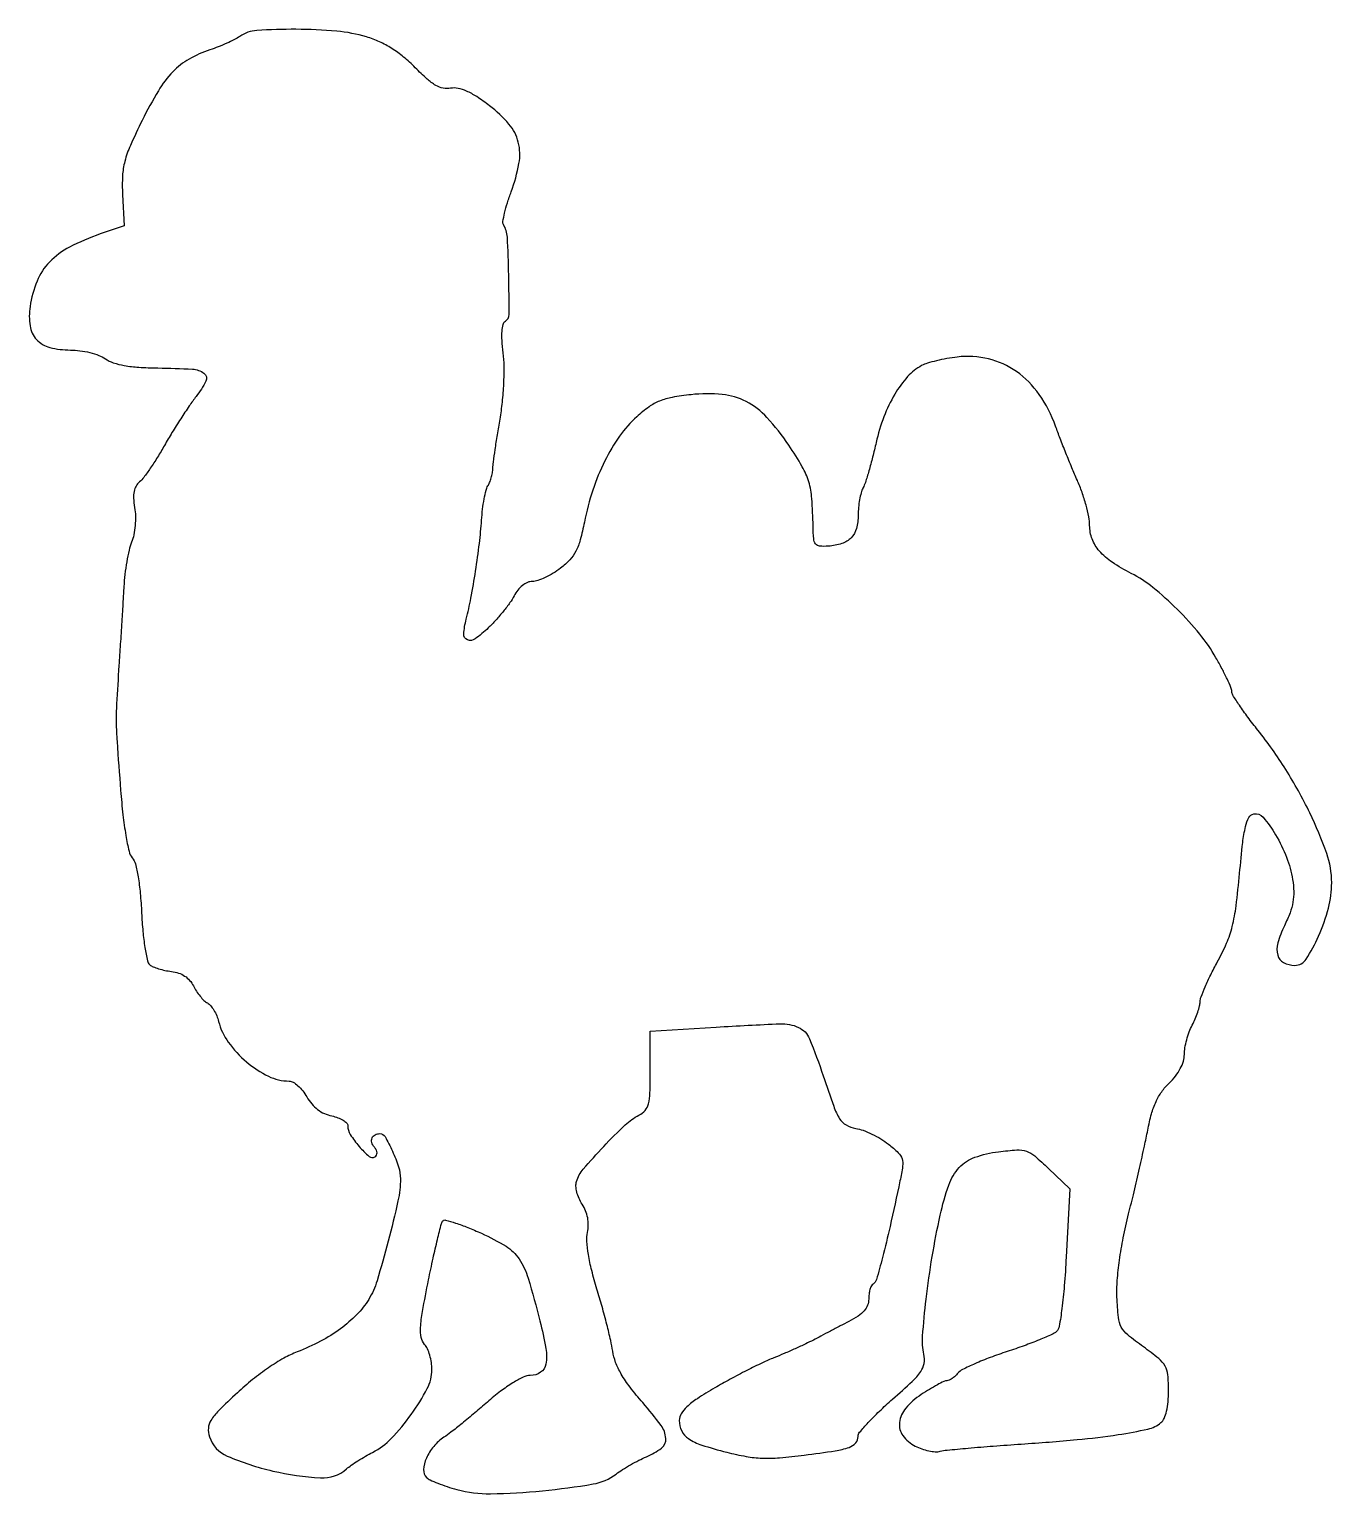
# Model space of a CAD drawing. Extents: x 0 to 248, y 1 to 279.
import ezdxf

# ---------------------------------------------------------------- set-up
doc = ezdxf.new("R2010")
doc.units = 0

msp = doc.modelspace()

# ---------------------------------------------------------------- linework, layer by layer
msp.add_lwpolyline([(40.472506, 277.642289, -0.032073), (39.460973, 277.037706, -0.012572), (37.996216, 276.331135, -0.012384), (36.368878, 275.643982, -0.01509), (34.812483, 275.085358, 0.051973), (30.844254, 273.321459, 0.071004), (27.767067, 270.913957, 0.056018), (25.003276, 267.302468, 0.020577), (21.918548, 261.657779, 0.009974), (19.684782, 256.901155, 0.040159), (18.618768, 253.876233, 0.05214), (18.190875, 251.126237, 0.025464), (18.193517, 247.572672), (18.5, 241.645344), (13.942161, 240.063591, 0.035385), (8.112695, 237.56604, 0.081974), (4.303715, 234.735407, 0.095073), (1.942651, 231.120133, 0.060536), (0.607887, 226.260188, 0.073828), (0.608906, 222.582274, 0.151308), (1.845334, 220.009572, 0.143149), (4.379334, 218.497194, 0.063516), (8.277494, 218, -0.033387), (10.094855, 217.878512, -0.027803), (11.996847, 217.514517, -0.028725), (13.710869, 216.980334, -0.062949), (14.924458, 216.340358, 0.072918), (16.442784, 215.577801, 0.036386), (18.532745, 215.050562, 0.027701), (21.284625, 214.721567, 0.012706), (24.896964, 214.583544, -0.010329), (31.481653, 214.363287, -0.146947), (33.670901, 213.574307, -0.36365), (34.02722, 212.089523, -0.049618), (32.195434, 209.175512, 0.014747), (30.876988, 207.370474, 0.006607), (29.246179, 204.925039, 0.006534), (27.588951, 202.292666, 0.008824), (26.16405, 199.867175, -0.010096), (24.833946, 197.616178, -0.011385), (23.464395, 195.510483, -0.010689), (22.224218, 193.776271, -0.059041), (21.434704, 192.945809, 0.088935), (20.752544, 192.137019, 0.083721), (20.375871, 191.12469, 0.062685), (20.291206, 189.802675, 0.026536), (20.494295, 188.033768, -0.037497), (20.643059, 186.428527, -0.025995), (20.580119, 184.606271, -0.026303), (20.334213, 182.849845, -0.047285), (19.923789, 181.455133, 0.037796), (19.44783, 179.944028, 0.01392), (18.999596, 177.752445, 0.013705), (18.641041, 175.322424, 0.016028), (18.438401, 173, -0.001282), (18.279411, 170.24015, -0.000465), (18.040133, 166.325, -0.000461), (17.770301, 162.040313, -0.00055), (17.507656, 158, 0.00234), (17.059229, 150.698078, 0.017529), (16.984324, 147.231116, 0.014485), (17.140493, 143.551797, 0.001285), (17.826596, 134.291634, 0.008661), (18.268733, 129.594279, 0.014875), (18.820995, 125.701209, 0.013985), (19.427356, 122.688807, 0.117061), (20.039279, 121.452671, -0.112216), (20.631141, 120.285278, -0.019571), (21.140803, 117.8535, -0.018736), (21.552635, 114.70318, -0.011188), (21.817555, 110.932831, 0.011318), (22.062505, 107.459611, 0.01596), (22.449273, 104.380643, 0.012103), (22.907094, 101.88013, 0.170266), (23.371277, 101.110279, 0.07411), (24.004955, 100.727877, 0.023658), (25.042881, 100.3517, 0.023026), (26.254383, 100.036725, 0.023778), (27.476829, 99.838485, -0.052637), (28.835692, 99.536904, -0.065088), (30.000297, 98.969206, -0.067731), (30.944234, 98.14329, -0.064175), (31.653366, 97.080864, 0.030616), (32.220081, 96.094726, 0.026333), (32.930078, 95.132035, 0.027201), (33.66963, 94.32615, 0.066021), (34.314924, 93.843636, -0.090594), (34.923948, 93.340063, -0.03814), (35.546091, 92.47403, -0.036127), (36.086527, 91.421837, -0.039111), (36.453322, 90.329956, 0.095387), (38.298223, 86.371184, 0.060764), (41.763947, 82.633629, 0.061775), (45.933493, 79.911721, 0.113252), (49.86481, 78.993677, -0.136482), (50.612234, 78.782668, -0.046782), (51.523053, 78.10461, -0.042329), (52.437202, 77.128741, -0.037715), (53.213667, 75.975944, 0.047167), (54.142711, 74.651265, 0.053522), (55.268843, 73.585276, 0.055504), (56.556542, 72.813159, 0.058026), (57.963667, 72.357267, -0.037055), (59.126023, 72.033732, -0.050305), (60.108077, 71.564093, -0.060824), (60.786292, 71.028873, -0.197822), (61, 70.509859, 0.141395), (61.484787, 68.829834, 0.037811), (63.157435, 66.571258, 0.034812), (65.049431, 64.668737, 0.329213), (66.128633, 64.5795, 0.120712), (66.4615, 64.918032, 0.14481), (66.571228, 65.349416, 0.110789), (66.435358, 65.861769, 0.053256), (66.057234, 66.431037, -0.103183), (65.583498, 67.325469, -0.167757), (65.626849, 68.175231, -0.179774), (66.17575, 68.777418, -0.119542), (67.093425, 69, -0.27002), (68.077084, 68.427008, -0.022098), (69.483121, 65.670548, -0.028791), (70.646451, 62.67059, -0.07825), (71, 60.425319, -0.054312), (70.540525, 56.207835, -0.009928), (68.695836, 48.566935, -0.00935), (66.558721, 41.005348, -0.06413), (64.977328, 37.485254, -0.056108), (62.717755, 34.588276, -0.040773), (59.627688, 31.906449, -0.037002), (55.811889, 29.517768, -0.029215), (51.376401, 27.5, 0.037408), (48.841815, 26.296532, 0.020488), (45.925362, 24.471922, 0.019241), (42.900687, 22.22698, 0.018591), (40.021487, 19.731369, 0.007436), (36.450145, 16.29459, 0.056316), (34.986878, 14.474747, 0.124152), (34.505852, 13.011755, 0.098409), (34.714971, 11.355088, 0.214644), (38.097878, 7.684408, 0.043175), (46.748589, 4.84638, 0.043453), (55.812877, 3.53335, 0.196661), (60.763404, 5.236554, -0.027324), (61.653441, 5.934606, -0.011016), (62.938586, 6.792157, -0.010862), (64.36588, 7.65681, -0.013534), (65.729655, 8.39457, 0.084844), (69.269818, 11.019933, 0.035472), (73.074631, 15.606545, 0.034544), (76.114367, 20.536503, 0.121458), (77, 24.12856, 0.038215), (76.896948, 25.474906, 0.032813), (76.589075, 26.862173, 0.034165), (76.138274, 28.088407, 0.076266), (75.601105, 28.921259, -0.133829), (74.955968, 30.226681, -0.063607), (74.831575, 32.112253, -0.029737), (75.203871, 35.183679, -0.004677), (76.351105, 41.167164, -0.004069), (77.218509, 45.298986, -0.006157), (78.046799, 48.87874, -0.002664), (78.80532, 51.912273, -0.13467), (79.106081, 52.439913, -0.27181), (79.598177, 52.567764, -0.010157), (81.497907, 51.986517, -0.015905), (83.79131, 51.151858, -0.010225), (86.397374, 50.046045, -0.03233), (91.072754, 47.57392, -0.108251), (93.555339, 45.182546, -0.074886), (95.28001, 41.509156, -0.010438), (97.51652, 33.383379, -0.017371), (98.648005, 28.151075, -0.088389), (98.653677, 25.183028, -0.199984), (97.65027, 23.61471, -0.152891), (95.686974, 23, 0.112331), (94.363361, 22.698835, 0.026937), (92.374768, 21.609081, 0.024586), (90.043098, 19.999031, 0.016347), (87.528827, 17.939995, -0.004744), (85.134288, 15.884379, -0.004866), (82.721113, 13.892031, -0.004721), (80.594521, 12.203797, -0.02038), (79.282041, 11.265231, 0.074006), (77.329556, 9.525698, 0.071483), (75.940813, 7.273491, 0.085402), (75.41315, 5.111949, 0.216919), (75.966614, 3.633386, 0.086495), (76.647719, 3.154468, 0.015017), (78.095978, 2.524589, 0.015927), (79.860347, 1.883818, 0.013668), (81.753774, 1.320494, 0.069511), (88.127174, 0.532317, 0.020409), (97.994201, 1.091083, 0.017736), (107.63786, 2.379836, 0.121385), (112, 4.275271, -0.021969), (113.191828, 5.103945, -0.011886), (114.724442, 6.02235, -0.01182), (116.332212, 6.884985, -0.018248), (117.764058, 7.545688, 0.065951), (120.627558, 9.214016, 0.250163), (121.446842, 11.042323, 0.143195), (120.536252, 13.510507, 0.019494), (117.052366, 17.846327, -0.015687), (114.652694, 20.786691, -0.031353), (112.982554, 23.278758, -0.039428), (111.908748, 25.507775, -0.056509), (111.351318, 27.626894, 0.02017), (110.975603, 29.63837, 0.005929), (110.238671, 32.691365, 0.005943), (109.327291, 36.109146, 0.006353), (108.354031, 39.428816, -0.012745), (107.368694, 42.956064, -0.020278), (106.726765, 46.022418, -0.023279), (106.426592, 48.527332, -0.072356), (106.548201, 50.219457, 0.049004), (106.714062, 51.61527, 0.05176), (106.599536, 52.990526, 0.051392), (106.203499, 54.321531, 0.04707), (105.535461, 55.586223, -0.044277), (104.950225, 56.679362, -0.040567), (104.546189, 57.890636, -0.04303), (104.367396, 59.035919, -0.094325), (104.472531, 59.913453, -0.10005), (105.762741, 62.237644, -0.012497), (109.634789, 66.553958, -0.014013), (113.731724, 70.660618, -0.072701), (116.344423, 72.499988, 0.099377), (117.500324, 73.408946, 0.115312), (118.14115, 74.649801, 0.054061), (118.433036, 76.734851, 0.007767), (118.5, 81.045127), (118.5, 88.5), (131, 89.264069, -0.005198), (143.210622, 89.883116, -0.117369), (146.646416, 89.210183, -0.190202), (148.740454, 87.041123, -0.018084), (151.356439, 80, 0.005579), (153.350905, 74.19077, 0.053205), (154.486099, 71.829803, 0.126135), (155.720649, 70.643769, 0.088202), (157.549483, 70, -0.048177), (158.943636, 69.630922, -0.023823), (160.630091, 68.9125, -0.023393), (162.323089, 67.993915, -0.031538), (163.754406, 67, -0.02346), (165.63124, 65.364057, -0.126317), (166.339868, 64.222781, -0.112193), (166.45395, 62.815678, -0.016733), (165.953168, 60, -0.00281), (164.05431, 51.308618, -0.008607), (162.633039, 45.448282, -0.006047), (161.483505, 41.249617, -0.186594), (160.841456, 40.402014, 0.141652), (160.517312, 40.044002, 0.041997), (160.247178, 39.348389, 0.038441), (160.062002, 38.478006, 0.033208), (160, 37.545486, -0.092104), (159.778493, 36.353207, -0.088682), (159.142361, 35.302211, -0.066041), (158.005682, 34.309836, -0.027693), (156.25, 33.280064, 0.000915), (154.595429, 32.425146, 0.000627), (152.720313, 31.448934, 0.000632), (150.916271, 30.503946, 0.001282), (149.5, 29.755158, -0.011445), (148.034275, 29.017943, -0.005006), (146.059375, 28.104745, -0.004951), (143.942389, 27.176557, -0.006595), (142, 26.377871, 0.017035), (139.807069, 25.422172, 0.006625), (136.839063, 23.957931, 0.006549), (133.664008, 22.286133, 0.008073), (130.75, 20.64121, 0.011692), (127.43626, 18.59388, 0.041072), (125.45529, 17.059901, 0.068727), (124.364878, 15.745571, 0.139727), (124, 14.46538, 0.11399), (124.461205, 12.468658, 0.132267), (125.739346, 11.002541, 0.070552), (128.262805, 9.783848, 0.014563), (133.018564, 8.416732, 0.018663), (136.712327, 7.616016, 0.034637), (139.760246, 7.288935, 0.030363), (143.079, 7.365443, 0.011156), (147.742863, 7.861987, 0.005558), (153.652418, 8.691712, 0.046222), (156.275316, 9.341884, 0.129489), (157.529183, 10.186711, 0.182058), (158, 11.436896, -0.177708), (158.282146, 12.205674, -0.010952), (159.924368, 14.057843, -0.015168), (162.041267, 16.207912, -0.010585), (164.55104, 18.507252, 0.007716), (168.287338, 21.891049, 0.052876), (169.909834, 23.764333, 0.111004), (170.53497, 25.298105, 0.095823), (170.491161, 27.040245, -0.072938), (170.247494, 30.486554, -0.010445), (170.926794, 37.546795, -0.012168), (172.071817, 45.605427, -0.012623), (173.596002, 53.5, -0.030681), (175.223619, 59.218107, -0.101643), (177.229417, 62.554885, -0.122073), (180.161184, 64.492582, -0.054248), (184.700553, 65.568324, -0.016333), (188.167987, 65.886956, -0.096259), (189.968762, 65.646116, -0.09505), (191.558638, 64.747576, -0.015727), (194.181019, 62.375175), (198.202744, 58.5), (197.536644, 45.5, -0.006842), (197.184932, 40.086505, -0.012928), (196.728998, 35.735963, -0.010037), (196.219245, 32.371041, -0.160979), (195.685272, 31.369076, -0.086369), (194.830136, 30.796976, -0.007755), (192.446775, 29.784224, -0.009906), (189.542433, 28.669459, -0.007576), (186.325026, 27.56194, 0.010704), (183.106902, 26.431612, 0.013724), (180.199693, 25.248024, 0.011591), (177.840515, 24.145258, 0.104789), (176.952581, 23.442864, -0.033541), (176.428016, 22.890712, -0.035307), (175.842788, 22.423841, -0.037744), (175.283776, 22.098305, -0.113454), (174.856115, 22, 0.114134), (174.312714, 21.874322, 0.010102), (173.052497, 21.22659, 0.012789), (171.567947, 20.375503, 0.009619), (169.97856, 19.367114, 0.068588), (167.042727, 16.784047, 0.150407), (165.851777, 14.071368, 0.188925), (166.510039, 11.580159, 0.115958), (168.846782, 9.579232, 0.035942), (170.07653, 9.051462, 0.032089), (171.416392, 8.681526, 0.033528), (172.666466, 8.507654, 0.08014), (173.596782, 8.590454, -0.037638), (174.896829, 8.818257, -0.002196), (178.906555, 9.195614, -0.003319), (183.690203, 9.592627, -0.002436), (189, 9.971829, 0.006311), (199.60505, 10.811842, 0.015123), (207.434046, 11.771021, 0.016665), (213.076514, 12.829752, 0.119037), (215.552128, 14.043263, 0.118307), (216.159753, 14.85503, 0.043348), (216.614246, 16.224705, 0.036036), (216.90502, 18.007117, 0.022421), (217, 20.124108, 0.023561), (216.85788, 23.138486, 0.107403), (216.328505, 24.801328, 0.091894), (215.118406, 26.222162, 0.014767), (212.212914, 28.442505, -0.015867), (209.226576, 30.735047, -0.099424), (208.01362, 32.216277, -0.097469), (207.455109, 34.063386, -0.01496), (207.187745, 37.910328, -0.02868), (207.244451, 41.082837, -0.015983), (207.658044, 44.926912, -0.014581), (208.385142, 49.206211, -0.012047), (209.401783, 53.719486, 0.002953), (210.427674, 57.916288, 0.002377), (211.482573, 62.440309, 0.002402), (212.417204, 66.629172, 0.006149), (213.04192, 69.673054, -0.019798), (213.75964, 72.742269, -0.0396), (214.609922, 75.082778, -0.047548), (215.693731, 76.964122, -0.047321), (217.114967, 78.610145, 0.036724), (218.311504, 79.938072, 0.043547), (219.226667, 81.356643, 0.047994), (219.806725, 82.767824, 0.073652), (220, 84.072784, -0.042899), (220.106559, 85.312456, -0.022717), (220.438815, 86.820062, -0.022438), (220.921635, 88.341901, -0.032172), (221.493839, 89.635693, 0.019804), (222.066095, 90.8477, 0.018877), (222.550673, 92.120508, 0.019212), (222.892536, 93.276207, 0.061394), (222.993839, 94.072418, -0.090657), (223.167003, 94.999075, -0.011011), (223.952878, 96.924166, -0.012775), (225.005056, 99.18757, -0.010208), (226.25, 101.572418, 0.023867), (228.016231, 105.193597, 0.040009), (229.10031, 108.399296, 0.030423), (229.831135, 112.298137, 0.008432), (230.5, 118.490045, -0.005315), (231.094245, 124.331972, -0.030046), (231.630261, 127.416145, -0.062604), (232.268949, 129.127504, -0.228996), (233.173508, 129.798639, -0.272337), (234.99822, 129.145603, -0.040231), (237.350878, 125.814482, -0.041427), (239.424245, 121.540783, -0.052637), (240.566562, 117.309941, -0.032813), (240.780014, 115.019682, -0.050577), (240.633581, 113.037434, -0.046321), (240.076533, 111.003968, -0.022725), (239.016772, 108.534646, 0.042685), (237.759904, 105.250612, 0.135371), (237.73403, 102.919298, 0.212168), (238.854914, 101.522217, 0.119696), (241.005094, 101, 0.25449), (243.136799, 102.160132, 0.038838), (245.522929, 106.565986, 0.041222), (247.383512, 111.887976, 0.063566), (248, 116.717575, 0.085206), (247.046573, 122.271821, 0.027652), (243.826659, 129.988771, 0.02694), (239.275512, 138.232283, 0.029165), (233.972713, 145.713398, -0.0085), (232.067722, 148.178432, -0.011975), (230.460734, 150.443793, -0.008267), (229.206852, 152.372289, -0.140915), (229, 153.091672, 0.100476), (228.855952, 153.801261, 0.009258), (228.121848, 155.449214, 0.011648), (227.155454, 157.395421, 0.008876), (226.010547, 159.481566, 0.041111), (222.917661, 163.984428, 0.025929), (218.634374, 168.714371, 0.026095), (214.012551, 172.857924, 0.052623), (209.907205, 175.509999, -0.030587), (206.269073, 177.639534, -0.066743), (203.852482, 179.776264, -0.086866), (202.478046, 182.068134, -0.091984), (202, 184.644679, 0.048722), (201.841, 186.272523, 0.01791), (201.312671, 188.523407, 0.017555), (200.555889, 190.957214, 0.020152), (199.660157, 193.220365, -0.005359), (198.633829, 195.604851, -0.003349), (197.480704, 198.417857, -0.003361), (196.381569, 201.205169, -0.006107), (195.526482, 203.5, 0.06551), (192.414392, 209.547053, 0.087937), (188.081552, 213.91336, 0.094609), (182.777974, 216.314735, 0.088832), (176.839371, 216.667382, 0.01513), (174.862723, 216.372391, 0.014478), (172.878034, 215.954852, 0.014579), (171.149367, 215.484856, 0.049234), (170.069277, 215.037076, 0.087992), (167.406399, 212.940683, 0.048648), (164.956501, 209.588465, 0.043016), (162.899665, 205.307785, 0.034314), (161.418201, 200.403174, -0.006558), (160.746559, 197.632903, -0.007625), (160.033412, 195.017731, -0.006873), (159.366939, 192.826146, -0.0446), (158.920059, 191.763569, 0.05627), (158.565953, 190.863509, 0.021218), (158.270267, 189.541072, 0.0207), (158.067597, 188.06171, 0.023694), (158, 186.636014, -0.064811), (157.667797, 184.083907, -0.126405), (156.671773, 182.304745, -0.124092), (154.926645, 181.20567, -0.061242), (152.337601, 180.700258, -0.037157), (150.66772, 180.706644, -0.213163), (149.908674, 181.119484, -0.145126), (149.546153, 182.069967, -0.014867), (149.43331, 184.5, 0.01392), (149.199473, 189.750274, 0.0547), (148.614978, 192.932721, 0.058109), (147.371605, 195.816981, 0.017058), (144.817177, 199.916662, 0.037614), (140.675297, 205.182148, 0.088288), (136.714178, 208.211968, 0.095951), (132.167049, 209.546776, 0.050267), (126.247511, 209.509864, 0.017633), (122.661485, 208.997391, 0.052186), (120.275397, 208.307417, 0.059255), (118.25426, 207.192385, 0.028059), (115.934009, 205.321416, 0.054908), (112.669994, 201.647449, 0.038868), (109.835961, 196.908562, 0.035936), (107.560412, 191.363805, 0.031032), (105.969069, 185.272887, -0.017059), (105.188657, 181.903808, -0.054001), (104.353268, 179.747662, -0.068721), (103.198656, 178.112297, -0.041826), (101.441119, 176.522887, -0.026608), (100.024868, 175.557301, -0.026121), (98.505518, 174.741098, -0.02706), (97.100858, 174.169231, -0.083323), (96.092402, 174, 0.103294), (95.169649, 173.807314, 0.064299), (94.218079, 173.236737, 0.05709), (93.333873, 172.357438, 0.047948), (92.610999, 171.25, -0.034868), (91.817551, 169.962188, -0.014296), (90.573671, 168.327596, -0.014063), (89.133167, 166.64215, -0.017501), (87.698047, 165.163094, -0.033572), (85.199311, 163.065452, -0.25668), (83.731935, 162.875515, -0.328608), (83.041463, 163.971898, -0.044975), (83.507258, 166.806835, 0.016484), (84.406923, 170.834271, 0.008231), (85.292352, 175.981595, 0.008224), (86.020009, 181.242514, 0.014069), (86.430967, 185.655456, -0.013613), (86.622052, 187.72781, -0.01566), (86.919809, 189.691456, -0.014859), (87.271633, 191.329884, -0.082242), (87.625898, 192.155456, 0.04852), (87.962356, 192.813738, 0.024897), (88.259202, 193.69254, 0.024488), (88.477087, 194.635836, 0.033734), (88.573049, 195.5, -0.022159), (88.676855, 196.68385, -0.00326), (89.00855, 199.067071, -0.003674), (89.439877, 201.879879, -0.003149), (89.934342, 204.83471, 0.016838), (90.390045, 208.105586, 0.014141), (90.657506, 211.596036, 0.014564), (90.720151, 214.880588, 0.028568), (90.544686, 217.488639, -0.015288), (90.32676, 219.80701, -0.032919), (90.331535, 221.59987, -0.041827), (90.528076, 222.88221, -0.197908), (90.955078, 223.472236, 0.259502), (91.660942, 224.735878, 0.00535), (91.59284, 232.2319, 0.00816), (91.330788, 239.487014, 0.125947), (90.591398, 241.852115, -0.183725), (90.477921, 242.441597, -0.01434), (90.80505, 244.039796, -0.018058), (91.33307, 245.972556, -0.012774), (92.058639, 248.102335, 0.042561), (93.542045, 253.486942, 0.108188), (93.413897, 257.51714, 0.11577), (91.632006, 260.957983, 0.05278), (87.929503, 264.455839, 0.017028), (85.50471, 266.177678, 0.040473), (83.567889, 267.242105, 0.05597), (81.954084, 267.758678, 0.097015), (80.551269, 267.76505, -0.099172), (79.141862, 267.777473, -0.080329), (77.727554, 268.32087, -0.051394), (76.070713, 269.528479, -0.015561), (73.820529, 271.682868, 0.025607), (71.613118, 273.712927, 0.032031), (69.362139, 275.348384, 0.033778), (67.029542, 276.612877, 0.035153), (64.578307, 277.532589, 0.049773), (58.889328, 278.622028, 0.021302), (51.148212, 278.987279, 0.017257), (43.709703, 278.764353, 0.135411)], format="xyb", close=True)

doc.saveas('drawing.dxf')
